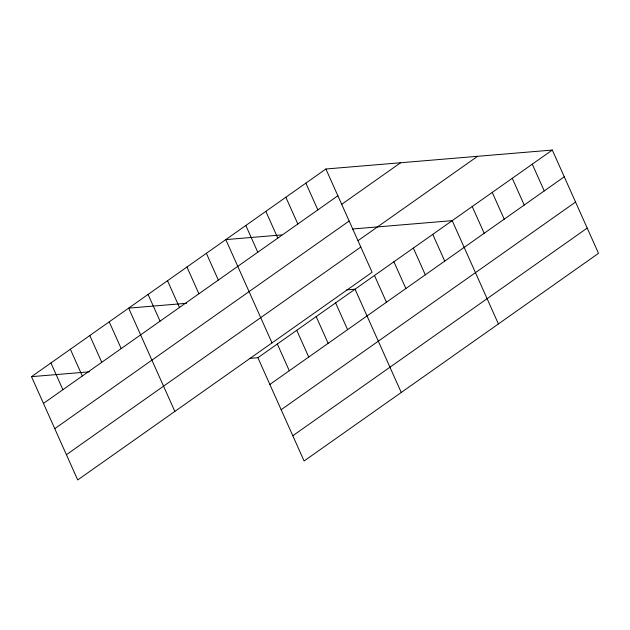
<?xml version="1.0" encoding="UTF-8"?>
<svg xmlns="http://www.w3.org/2000/svg" width="630" height="630" viewBox="0 0 630 630"><rect width="100%" height="100%" fill="white"/><g stroke="black" fill="none" stroke-linecap="round" stroke-linejoin="round"><path stroke-width="0.94" d="M325.899 169.005L372.102 272.286L77.703 479.95L31.5 376.661L325.899 169.005L552.297 150.05L598.5 253.339L304.101 460.995L257.898 357.714L249.496 358.415M43.462 403.413L337.869 195.757M341.358 204.553L400.617 162.753M54.763 428.668L349.162 221.012M358.06 240.621L477.587 156.311M66.402 454.695L360.809 247.031M257.898 357.714L552.297 150.05M269.861 384.457L564.267 176.802M281.161 409.713L575.56 202.057M292.8 435.74L587.199 228.076M281.838 234.919L225.808 239.613L272.002 342.893M352.477 229.005L452.206 220.657L498.401 323.938M186.551 303.29L128.654 308.141L174.856 411.422M346.642 289.887L355.052 289.186L401.247 392.466M31.5 376.661L89.405 371.818M532.279 164.17L544.249 190.921M512.261 178.298L524.223 205.041M492.243 192.418L504.205 219.161M472.224 206.538L484.187 233.281M432.771 234.36L444.741 261.111M413.343 248.07L425.305 274.814M393.907 261.773L405.877 288.524M374.48 275.475L386.442 302.227M305.881 183.125L317.851 209.877M335.617 302.888L347.587 329.64M285.863 197.245L297.832 223.996M316.189 316.591L328.151 343.342M265.844 211.373L277.806 238.116M296.761 330.301L308.724 357.045M245.826 225.493L257.788 252.236M277.326 344.004L289.296 370.755M206.372 253.315L218.342 280.066M186.945 267.018L198.907 293.769M167.517 280.728L179.479 307.479M148.081 294.43L160.052 321.182M109.218 321.843L121.188 348.595M89.791 335.546L101.761 362.297M70.363 349.256L82.325 376M50.928 362.959L62.898 389.71"/></g></svg>
